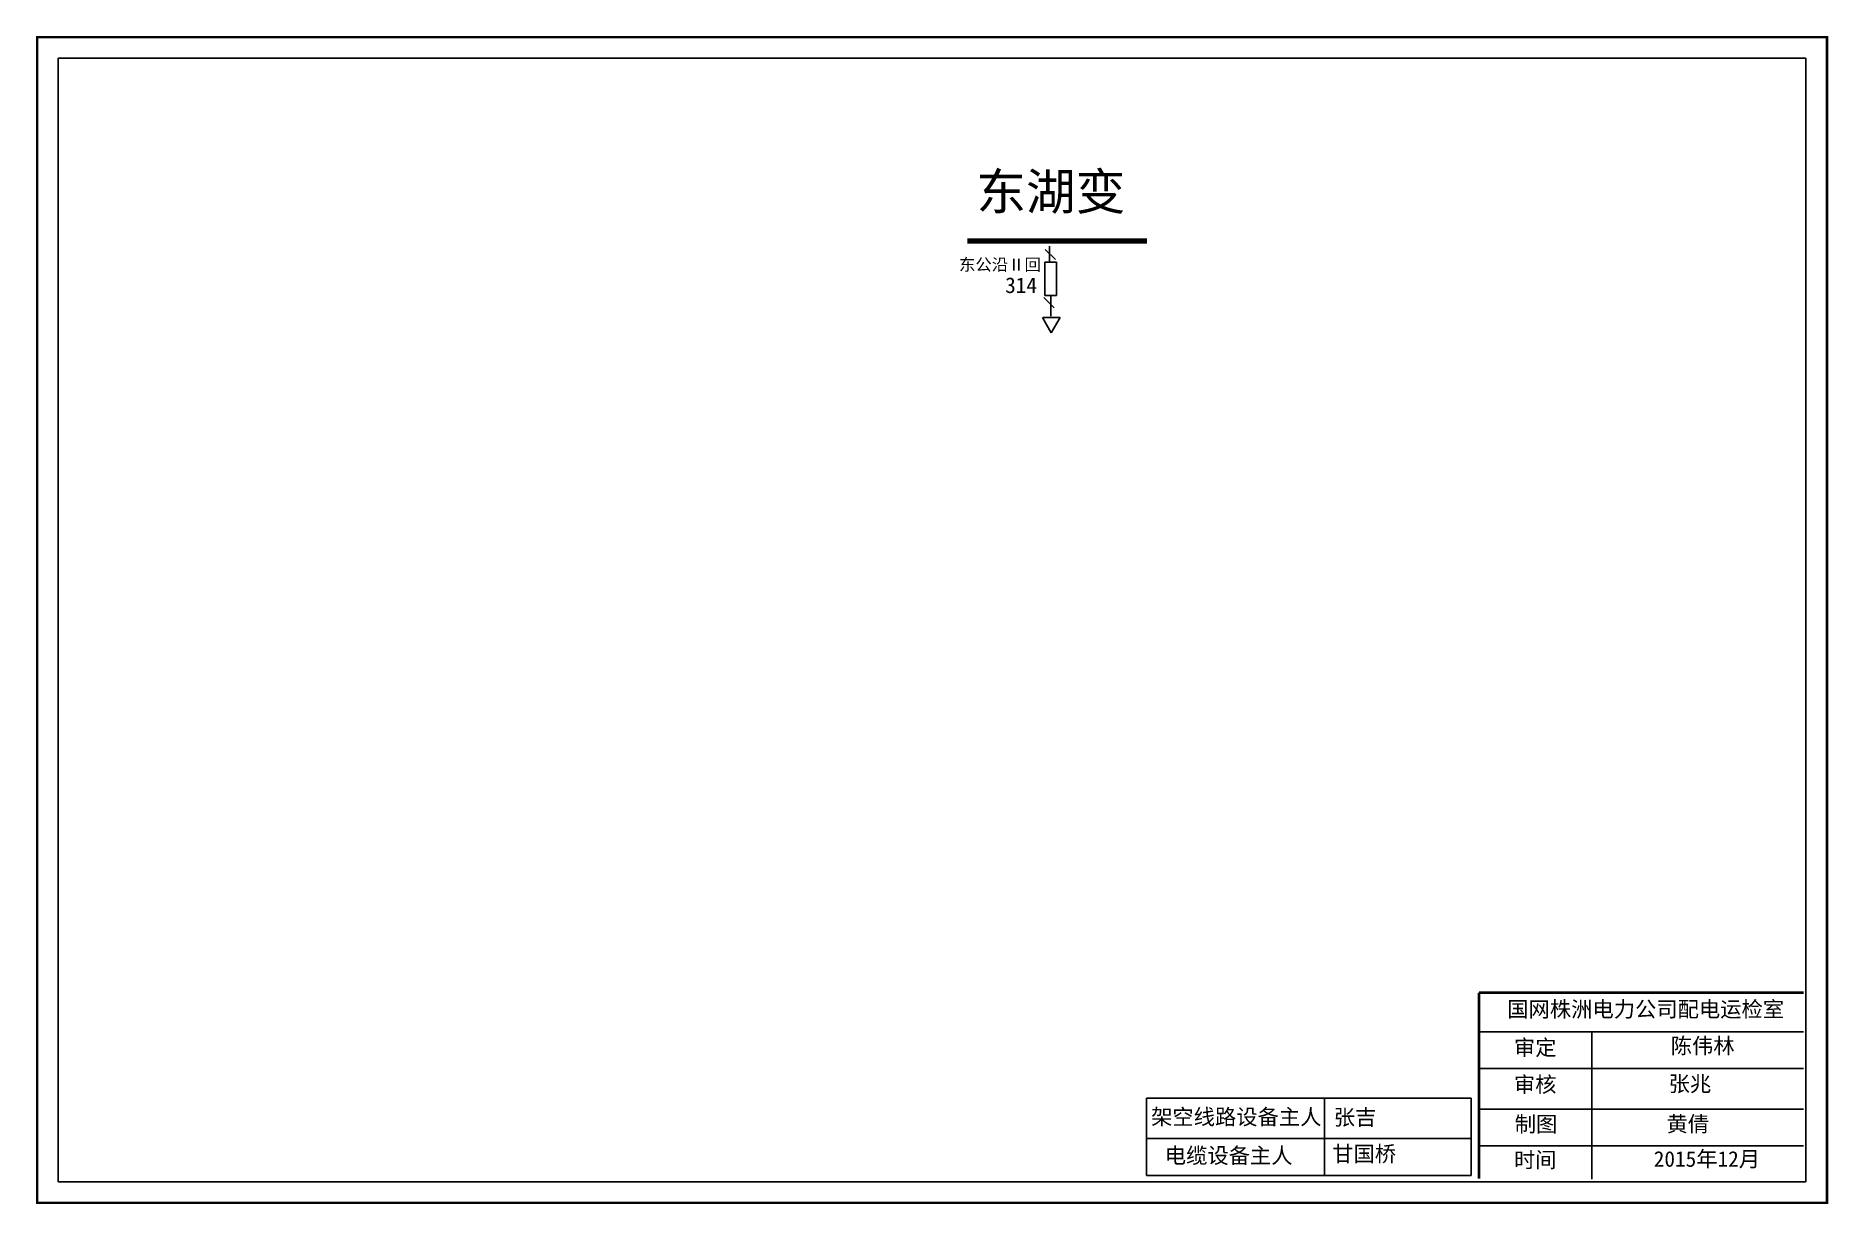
# Model space of a CAD drawing. Extents: x 0 to 344, y 0 to 224.
import ezdxf

# ---------------------------------------------------------------- set-up
doc = ezdxf.new("R2010")
doc.units = 0
doc.header["$LTSCALE"] = 0.774411
doc.linetypes.add('ACAD_ISO02W100', pattern=[15, 12, -3])
doc.layers.get('0').update_dxf_attribs({"linetype": 'CONTINUOUS'})
doc.styles.get("Standard").update_dxf_attribs({"font": '', "height": 2.5})
doc.styles.add('字体', font='', dxfattribs={"height": 2.5})
doc.styles.get('Standard').set_extended_font_data('SimSun')
doc.styles.get('字体').set_extended_font_data('楷体_GB2312')

msp = doc.modelspace()

# ---------------------------------------------------------------- linework, layer by layer
at = {"linetype": 'Continuous'}
for p, q in [((195.82, 181.2), (193.84, 183.18)), ((195.6, 171.97), (193.62, 173.95)), ((194.97, 174.29), (194.97, 170.34)), ((194.99, 167.14), (193.36, 170.09)), ((193.39, 170.07), (196.74, 170.09)), ((196.74, 170.09), (194.99, 167.14)), ((277.25, 32.86), (339.62, 32.86)), ((298.9, 32.86), (298.9, 4.52)), ((277.25, 25.76), (339.62, 25.76)), ((213.35, 20.08), (213.35, 5.23)), ((213.35, 20.08), (275.71, 20.08)), ((247.56, 20.08), (247.56, 5.23)), ((275.71, 20.08), (275.71, 5.23)), ((277.25, 18.01), (339.62, 18.01)), ((213.35, 12.33), (275.71, 12.33)), ((277.25, 10.91), (339.62, 10.91)), ((213.35, 5.23), (275.71, 5.23))]:
    msp.add_line(p, q, dxfattribs=at)
at = {"linetype": 'ACAD_ISO02W100'}
msp.add_line((194.69, 180.7), (194.69, 183.79), dxfattribs=at)
at = {"linetype": 'Continuous', "const_width": 0.5}
msp.add_lwpolyline([(0.12, 223.95), (344.1, 223.95), (344.1, -0.02), (0.12, -0.02)], close=True, dxfattribs=at)
at = {"linetype": 'Continuous'}
msp.add_lwpolyline([(4.17, 219.9), (340.05, 219.9), (340.05, 4.03), (4.17, 4.03)], close=True, dxfattribs=at)
for points, const_width in [([(213.42, 184.77), (178.88, 184.79)], 1), ([(277.22, 40.37), (277.22, 4.64)], 0.5), ([(277.25, 40.37), (339.62, 40.37)], 0.5)]:
    msp.add_lwpolyline(points, dxfattribs=dict(at, const_width=const_width))
at = {"linetype": 'ACAD_ISO02W100'}
msp.add_lwpolyline([(196.01, 174.3), (193.8, 174.3), (193.8, 180.7), (196.01, 180.7)], close=True, dxfattribs=at)

# ---------------------------------------------------------------- texts
at = {"color": 7, "linetype": 'Continuous', "insert": (180.62, 197.78), "char_height": 7, "width": 132.2648, "attachment_point": 1, "style": '字体'}
msp.add_mtext('东湖变', dxfattribs=at)
at = {"linetype": 'Continuous', "attachment_point": 1, "style": '字体'}
for s, insert, char_height, width in [('东公沿Ⅱ回', (177.29, 181.4), 2.31, 16.2443), ('国网株洲电力公司配电运检室', (282.68, 38.69), 3, 82.0179), ('审定', (283.95, 31.31), 3, 23.4615), ('陈伟林', (314.09, 31.66), 3, 23.4615), ('审核', (283.95, 24.24), 3, 23.4615), ('张兆', (313.68, 24.37), 3, 33.0539), ('架空线路设备主人', (214.22, 18), 3, 58.56), ('张吉', (249.33, 17.93), 3, 47.14), ('制图', (284.11, 16.62), 3, 23.4615), ('黄倩', (313.29, 16.64), 3, 63.0533), ('电缆设备主人', (216.85, 10.58), 3, 58.56), ('甘国桥', (249.03, 10.9), 3, 33.0539), ('2015{\\fSimSun|b0|i0|c134|p2;年}12{\\fSimSun|b0|i0|c134|p2;月}', (310.83, 9.91), 3, 23.4615), ('时间', (283.95, 9.74), 3, 23.4615)]:
    msp.add_mtext(s, dxfattribs=dict(at, insert=insert, char_height=char_height, width=width))
at = {"linetype": 'Continuous', "insert": (186.17, 177.79), "char_height": 3, "width": 6.7865, "attachment_point": 1}
msp.add_mtext('314', dxfattribs=at)

doc.saveas('drawing.dxf')
